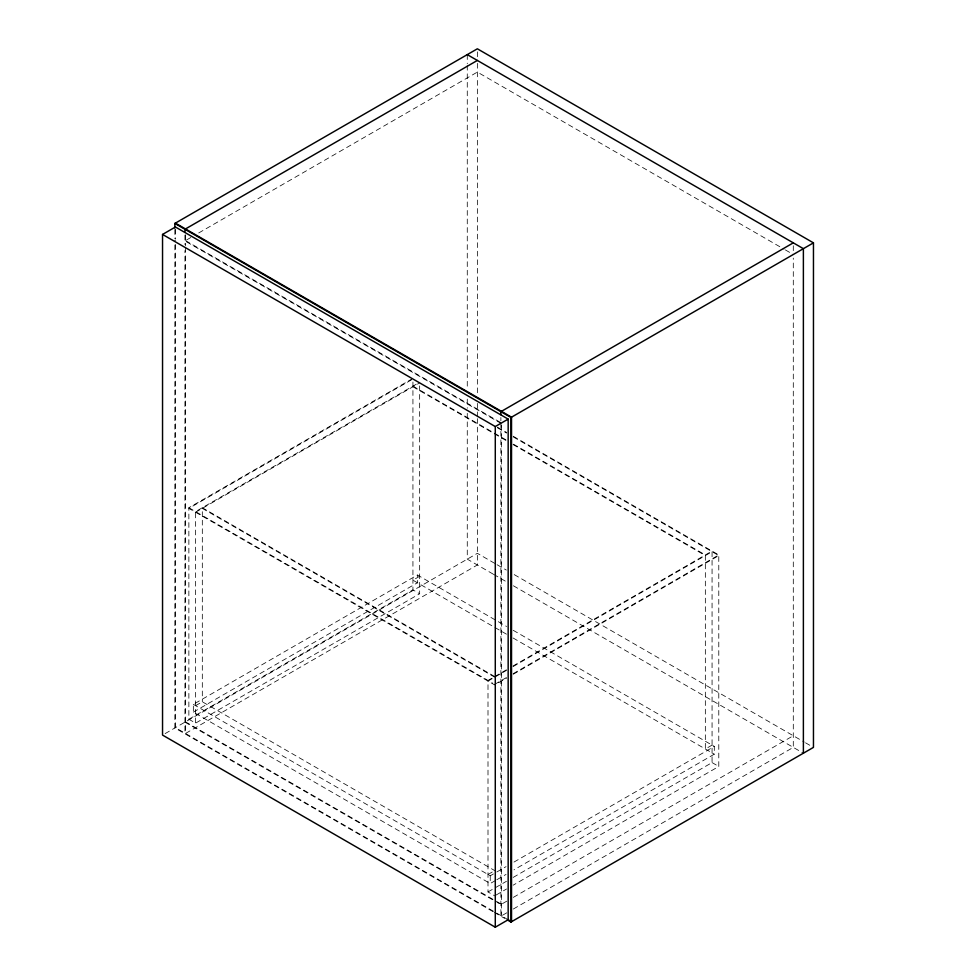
<?xml version="1.0" encoding="UTF-8"?>
<svg xmlns="http://www.w3.org/2000/svg" width="976" height="976" viewBox="0 0 976 976"><rect width="100%" height="100%" fill="white"/><g stroke="black" fill="none" stroke-linecap="round" stroke-linejoin="round"><path stroke-width="0.73" stroke-dasharray="4.88 3.66" d="M190.784 237.534L184.94 240.913L500.883 423.316M198.714 232.959L477.362 72.09L784.082 249.173M419.656 385.923L419.656 593.762L195.59 723.131L188.868 719.239L188.868 507.727L411.616 379.127M411.616 379.774L188.868 508.374L494.722 684.957L506.581 678.113M416.301 384.19L195.59 511.607L195.59 723.131M195.59 512.254L419.656 382.885M495.515 880.498L490.245 883.536L193.346 712.126L193.346 704.367L417.423 574.998L506.593 626.482M195.59 705.66L202.313 701.781L494.722 870.604M419.656 576.291L412.933 580.171L506.459 634.168M193.346 712.126L417.423 582.77L417.423 574.998M188.868 719.239L412.933 589.882L419.656 593.762M165.115 733.61L477.362 553.331L495.808 563.982M506.459 669.78L488 680.431L488 891.942L494.722 895.834M513.047 665.974L712.065 551.062L712.065 762.585L513.047 877.485M488 681.077L506.459 670.427M513.047 666.62L712.065 551.708M494.722 684.31L506.581 677.466M513.181 673.66L718.787 554.941L718.787 766.465L513.181 885.171M513.181 674.306L718.787 555.588L513.181 436.882M488 874.484L492.477 871.897M712.065 745.115L705.343 748.995L705.343 554.941L513.047 443.921M193.346 704.367L490.245 875.777L495.515 872.727M496.833 871.971L506.056 866.639M513.962 862.076L714.31 746.408L714.31 754.167L513.962 869.836M496.833 879.73L506.056 874.411M488 891.942L506.459 881.291M496.04 895.065L506.581 888.977M506.727 901.19L500.883 904.557L496.93 902.275M513.327 897.371L793.293 735.733M506.727 912.828L500.883 916.208L500.883 422.34M513.327 909.022L793.293 747.384L793.293 258.091M785.399 249.929L793.293 254.492M185.501 240.584L501.444 422.986M497.37 427.11L506.593 432.429M513.181 436.235L718.787 554.941M497.37 427.756L506.593 433.076M412.933 386.13L506.459 440.115M412.933 386.777L506.459 440.762M513.047 444.568L705.343 555.588M497.101 564.738L506.349 570.069M514.218 574.608L804.236 742.053M805.554 742.821L813.459 747.384M493.148 574.095L467.272 559.15L467.272 409.774M493.636 574.376L506.812 581.989M513.4 585.783L803.382 753.204M513.181 630.289L714.31 746.408M513.047 637.975L714.31 754.167M712.065 762.585L718.787 766.465M494.722 676.551L202.313 507.727L202.313 701.781M202.313 508.374L494.722 677.198M188.868 507.727L492.477 683.017M185.501 721.837L494.856 900.433M496.174 901.202L501.444 904.24M184.94 722.155L495.613 901.519M508.167 919.758L175.424 727.657L175.424 240.694M492.99 911.645L174.863 727.974L174.863 240.206M494.307 912.401L504.665 918.392M793.293 245.757L793.293 251.991M501.444 425.06L501.444 915.878M500.883 417.496L500.883 420.815M490.245 875.777L490.245 883.536M477.362 51.85L477.362 57.95M477.362 63.355L477.362 395.78M477.362 403.405L477.362 417.118M477.362 418.643L477.362 564.982L184.94 733.793L184.94 250.6M467.272 54.619L467.272 63.769M467.272 65.294L467.272 388.436M467.272 399.111L467.272 408.249M412.933 382.043L412.933 589.882M185.501 234.765L185.501 245.708M185.501 247.233L185.501 733.476M184.94 235.082L184.94 244.512M175.424 229.214L175.424 239.181M174.863 229.543L174.863 238.681"/><path stroke-width="1.46" d="M174.863 228.018L174.863 223.443L477.362 48.8L813.459 242.853L813.459 747.384L510.973 922.027L507.191 919.843M162.541 234.435L175.424 227.005L508.167 419.107L508.167 919.758L495.283 927.2L162.541 735.087L162.541 234.435L495.283 426.549L508.167 419.107M477.362 60.439L184.94 229.262L184.94 232.312M793.293 242.853L500.883 411.665L500.883 414.715M174.863 223.443L510.973 417.496L813.459 242.853M467.272 54.619L803.382 248.673L803.382 753.204M175.424 223.126L511.522 417.167L511.522 921.698L507.752 919.514M510.973 417.496L510.973 922.027M495.283 426.549L495.283 927.2"/></g></svg>
